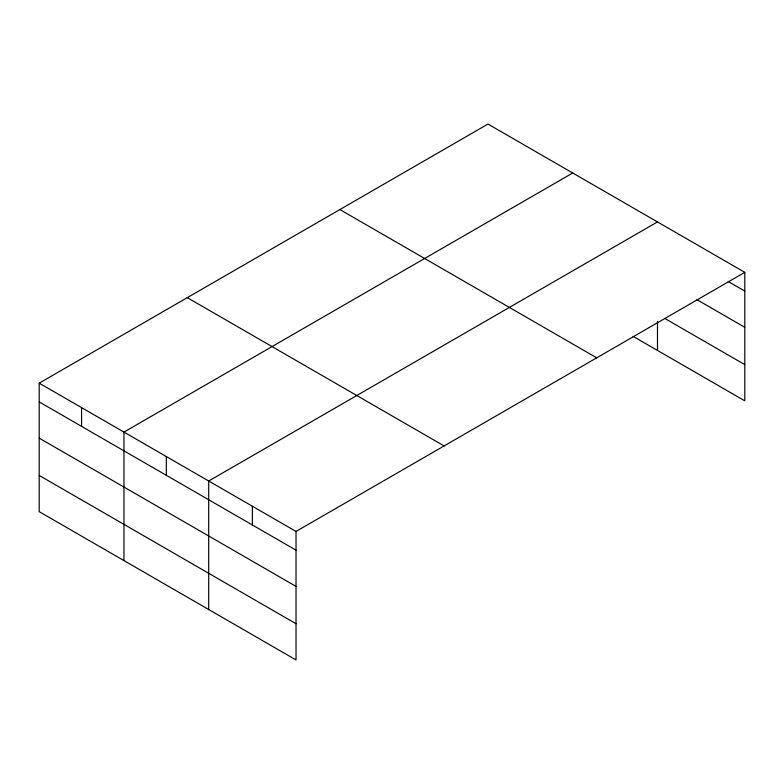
<?xml version="1.0" encoding="UTF-8"?>
<svg xmlns="http://www.w3.org/2000/svg" width="784" height="784" viewBox="0 0 784 784"><rect width="100%" height="100%" fill="white"/><g stroke="black" fill="none" stroke-linecap="round" stroke-linejoin="round"><path stroke-width="1.18" d="M39.2 383.16L296.029 531.434L296.029 659.942L39.2 511.658L39.2 383.16L487.971 124.058L744.8 272.342L744.8 400.84L633.109 336.356M572.732 172.99L123.95 432.092L123.95 560.589M657.482 221.921L208.701 481.023L208.701 609.521M296.029 531.434L744.8 272.342M728.169 281.485L744.8 291.08M696.986 299.694L744.8 327.3M664.754 318.412L744.8 364.619M339.884 209.563L596.702 357.837M187.298 297.655L444.116 445.939M39.2 401.908L296.029 550.182M39.2 438.119L296.029 586.403M39.2 475.437L296.029 623.721M657.482 321.45L657.482 350.428M252.37 506.229L252.37 524.976M166.326 456.553L166.326 475.3M81.575 407.621L81.575 426.369"/></g></svg>
